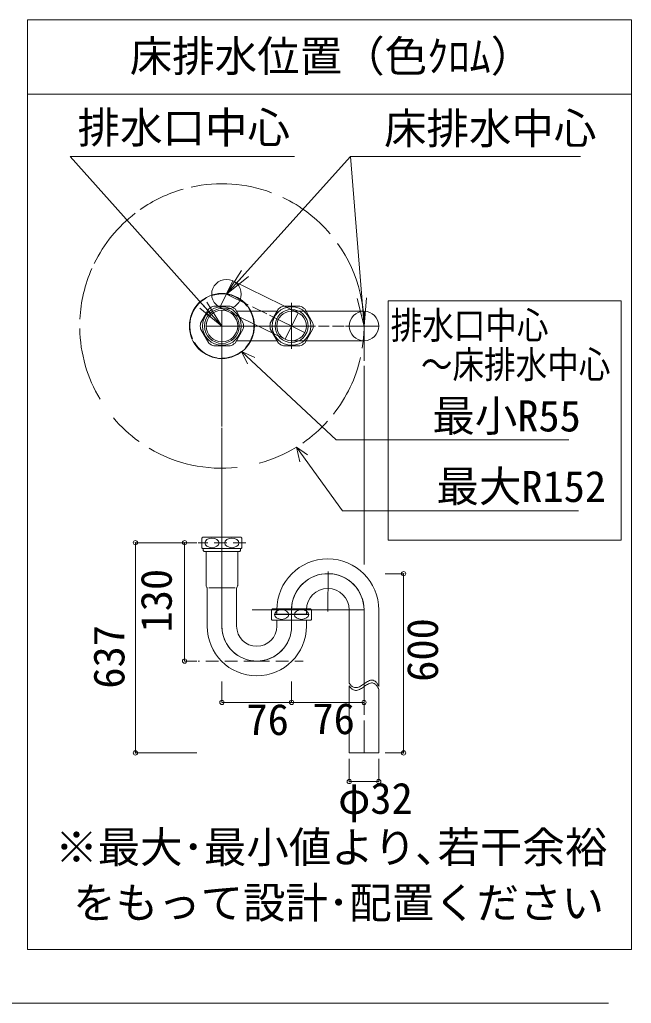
# Model space of a CAD drawing. Units: millimetres, scale not verified. Extents: x -802 to 810, y -550 to 540.
# Drawn here: x 579.8 to 810.2, y -549.7 to -179.4 of the extents above; entities that cross this region are included whole.
import ezdxf
from ezdxf.enums import TextEntityAlignment as Align

# ---------------------------------------------------------------- set-up
doc = ezdxf.new("R2010")
doc.units = ezdxf.units.MM
doc.header["$LTSCALE"] = 4
doc.header["$PDMODE"] = 32
doc.header["$PDSIZE"] = 1.6
doc.linetypes.add('DASHED1', pattern=[1.8, 1.2, -0.6])
doc.layers.add('F-0', color=7, linetype='Continuous', lineweight=15)
doc.styles.add('ＭＳ ゴシック', font='')
doc.styles.get('ＭＳ ゴシック').set_extended_font_data('MS Gothic')

msp = doc.modelspace()

# ---------------------------------------------------------------- linework, layer by layer
at = {"layer": 'F-0'}
for p, q in [((582.725, -179.388), (582.725, -529.388)), ((810.225, -179.388), (582.725, -179.388)), ((810.225, -529.388), (810.225, -179.388)), ((582.725, -207.388), (810.225, -207.388)), ((598.848, -230.926), (683.297, -230.926)), ((655.97, -294.695), (598.848, -230.926)), ((657.687, -282.719), (704.372, -230.926)), ((704.372, -230.926), (791.131, -230.926)), ((704.372, -230.926), (727.116, -230.926)), ((709.52, -294.695), (704.372, -230.926)), ((657.687, -282.719), (663.417, -273.749)), ((657.687, -282.719), (664.717, -274.92)), ((657.687, -282.719), (666.017, -276.092)), ((660.128, -277.718), (655.245, -287.72)), ((660.128, -277.718), (684.661, -289.694)), ((665.848, -286.704), (657.687, -282.719)), ((709.52, -294.695), (706.931, -284.37)), ((709.52, -294.695), (708.675, -284.229)), ((709.52, -294.695), (710.419, -284.088)), ((655.97, -294.695), (647.66, -288.042)), ((651.002, -288.25), (647.904, -293.615)), ((655.97, -294.695), (648.964, -286.874)), ((655.97, -294.695), (650.267, -285.706)), ((659.067, -287.17), (652.872, -287.17)), ((655.97, -288.745), (655.97, -303.307)), ((655.97, -288.747), (655.97, -300.645)), ((664.035, -293.615), (660.938, -288.25)), ((672.927, -290.159), (667.545, -287.532)), ((677.252, -288.25), (674.154, -293.615)), ((685.317, -287.17), (679.122, -287.17)), ((682.22, -303.307), (682.22, -285.93)), ((682.22, -301.608), (682.22, -287.783)), ((690.285, -293.615), (687.188, -288.25)), ((718.674, -285.275), (718.674, -375.327)), ((718.674, -285.275), (806.414, -285.275)), ((806.414, -285.275), (806.414, -375.327)), ((676.744, -289.13), (661.446, -289.13)), ((687.369, -297.209), (673.888, -290.628)), ((684.661, -289.694), (679.779, -299.696)), ((682.22, -289.13), (709.52, -289.13)), ((709.52, -300.26), (709.52, -289.13)), ((647.904, -295.775), (651.002, -301.14)), ((655.97, -294.695), (649.92, -294.695)), ((650.02, -294.695), (669.095, -294.695)), ((655.97, -294.695), (691.137, -294.695)), ((660.938, -301.14), (664.035, -295.775)), ((669.095, -294.695), (691.189, -294.695)), ((674.154, -295.775), (677.252, -301.14)), ((687.188, -301.14), (690.285, -295.775)), ((692.428, -294.695), (696.44, -294.695)), ((697.593, -294.695), (702.021, -294.695)), ((702.482, -294.695), (715.085, -294.695)), ((702.482, -294.695), (715.085, -294.695)), ((709.52, -294.695), (709.52, -307.767)), ((652.872, -302.22), (659.067, -302.22)), ((655.97, -300.645), (655.97, -310.712)), ((655.97, -332.572), (655.97, -303.307)), ((661.446, -300.26), (676.744, -300.26)), ((679.122, -302.22), (685.317, -302.22)), ((709.52, -300.26), (682.22, -300.26)), ((663.406, -304.232), (665.636, -308.875)), ((663.406, -304.232), (668.386, -306.51)), ((663.406, -304.232), (698.99, -337.512)), ((709.52, -309.667), (709.52, -323.345)), ((709.52, -310.578), (709.52, -324.282)), ((655.97, -316.784), (655.97, -332.086)), ((709.52, -323.931), (709.52, -350.052)), ((709.52, -326.391), (709.52, -350.52)), ((655.97, -337.915), (655.97, -356.861)), ((684.024, -340.308), (685.326, -345.768)), ((684.024, -340.308), (688.255, -343.191)), ((684.024, -340.308), (701.402, -364.255)), ((702.607, -337.512), (698.99, -337.512)), ((786.635, -337.512), (702.607, -337.512)), ((709.52, -350.403), (709.52, -356.494)), ((709.52, -353.448), (709.52, -370.901)), ((655.97, -359.532), (655.97, -408.122)), ((709.52, -359.881), (709.52, -383.379)), ((790.299, -364.255), (701.402, -364.255)), ((623.386, -376.265), (623.386, -455.396)), ((623.386, -376.265), (646.498, -376.265)), ((641.91, -376.265), (641.91, -420.818)), ((641.91, -376.265), (646.498, -376.265)), ((648.445, -374.525), (648.445, -378.141)), ((648.7, -374.233), (663.24, -374.233)), ((663.495, -378.141), (663.495, -374.525)), ((709.52, -375.352), (709.52, -384.413)), ((718.674, -375.327), (806.414, -375.327)), ((663.232, -378.433), (648.7, -378.433)), ((648.7, -378.433), (648.707, -378.433)), ((648.7, -378.433), (648.707, -378.433)), ((648.97, -378.433), (648.97, -379.261)), ((650.02, -379.541), (650.02, -385.244)), ((662.69, -379.541), (655.97, -379.541)), ((661.92, -385.244), (661.92, -379.541)), ((662.97, -379.261), (662.69, -379.541)), ((662.97, -379.261), (662.97, -378.433)), ((663.232, -378.433), (663.24, -378.433)), ((650.02, -385.244), (650.02, -392.398)), ((655.97, -407.693), (655.97, -387.029)), ((661.92, -392.398), (661.92, -385.244)), ((696.056, -387.152), (695.863, -402.167)), ((724.408, -387.927), (717.478, -387.927)), ((724.408, -387.927), (724.408, -455.396)), ((650.358, -393.133), (650.095, -392.678)), ((650.405, -393.308), (650.405, -399.176)), ((650.996, -393.214), (655.97, -393.214)), ((655.97, -393.214), (660.943, -393.214)), ((661.535, -407.693), (661.535, -393.308)), ((661.845, -392.678), (661.582, -393.133)), ((650.405, -399.176), (650.405, -407.693)), ((709.527, -401.568), (667.42, -401.568)), ((674.695, -401.51), (674.695, -405.126)), ((674.95, -401.218), (689.49, -401.218)), ((676.007, -403.318), (676.007, -403.108)), ((676.007, -403.108), (682.22, -403.108)), ((676.305, -403.318), (676.007, -403.318)), ((688.432, -403.318), (676.305, -403.318)), ((676.655, -401.568), (676.655, -402.758)), ((682.22, -407.665), (682.22, -401.568)), ((682.22, -403.108), (688.432, -403.108)), ((682.227, -407.693), (682.227, -400.95)), ((687.785, -402.758), (687.785, -401.568)), ((688.432, -403.318), (688.432, -403.108)), ((689.745, -405.126), (689.745, -401.51)), ((703.955, -401.568), (703.955, -429.146)), ((709.52, -401.568), (709.52, -420.705)), ((709.52, -401.568), (709.52, -416.995)), ((715.085, -430.366), (715.085, -401.568)), ((689.482, -405.418), (674.95, -405.418)), ((674.95, -405.418), (674.957, -405.418)), ((676.655, -405.572), (676.655, -407.693)), ((687.785, -407.693), (687.785, -405.572)), ((641.91, -420.818), (646.498, -420.818)), ((709.52, -420.412), (709.52, -441.105)), ((655.97, -436.408), (655.97, -428.56)), ((682.227, -436.408), (682.227, -428.56)), ((709.52, -436.408), (709.52, -428.56)), ((703.955, -430.196), (703.955, -443.954)), ((655.97, -436.408), (682.227, -436.408)), ((682.227, -436.408), (709.52, -436.408)), ((703.955, -443.954), (703.955, -455.396)), ((709.52, -443.253), (709.52, -455.396)), ((623.386, -455.396), (646.498, -455.396)), ((724.408, -455.396), (717.478, -455.396)), ((703.955, -466.166), (703.955, -457.665)), ((715.085, -466.166), (715.085, -457.665)), ((703.955, -466.166), (715.085, -466.166)), ((582.725, -529.388), (810.225, -529.388)), ((-801.669, -549.651), (801.627, -549.651))]:
    msp.add_line(p, q, dxfattribs=at)
at = {"layer": 'F-0', "linetype": 'DASHED1'}
for p, q in [((644.955, -376.265), (644.904, -376.265)), ((665.017, -376.265), (647.068, -376.265)), ((669.095, -420.818), (647.071, -420.818)), ((669.095, -420.818), (686.561, -420.818))]:
    msp.add_line(p, q, dxfattribs=at)
at = {"layer": 'F-0'}
for points in [[(684.661, -289.694), (679.779, -299.696), (655.245, -287.72)], [(655.97, -386.931), (655.97, -358.075), (655.97, -333.058)], [(655.97, -379.541), (649.25, -379.541), (648.97, -379.261)], [(703.955, -455.396), (715.085, -455.396), (715.085, -431.416)]]:
    msp.add_lwpolyline(points, dxfattribs=at)
for centre, radius in [((657.687, -282.719), 5.565), ((655.97, -294.695), 12.25), ((655.97, -294.695), 7.27), ((655.97, -294.695), 6.533), ((655.97, -294.695), 5.95), ((682.22, -294.695), 7.27), ((682.22, -294.695), 6.213), ((682.22, -294.695), 6.213), ((682.22, -294.695), 5.565), ((709.52, -294.695), 5.565)]:
    msp.add_circle(centre, radius, dxfattribs=at)
for centre, radius, start, end in [((655.97, -294.695), 53.55, 105.78741, 125.02387), ((655.97, -294.695), 53.55, 69.55176, 102.48458), ((655.97, -294.695), 53.55, 40.45346, 64.61694), ((655.97, -294.695), 53.55, 127.52212, 153.93512), ((655.97, -294.695), 53.55, 351.07633, 35.51055), ((655.97, -294.695), 53.55, 156.12741, 177.22121), ((655.97, -294.695), 12.093, 119.87082, 203.47911), ((655.97, -294.695), 12.093, 38.01873, 108.88428), ((655.97, -294.695), 8.137, 112.37215, 127.62785), ((655.97, -294.695), 8.137, 52.37215, 67.62785), ((655.97, -294.695), 12.093, 317.38555, 32.77859), ((682.22, -294.695), 8.137, 112.37215, 127.62785), ((682.22, -294.695), 8.137, 52.37215, 67.62785), ((655.97, -294.695), 53.55, 181.04134, 211.02681), ((655.97, -294.695), 8.137, 172.37215, 187.62785), ((655.97, -294.695), 8.137, 352.37215, 7.62785), ((682.22, -294.695), 8.137, 172.37215, 187.62785), ((682.22, -294.695), 8.137, 352.37215, 7.62785), ((655.97, -294.695), 12.093, 211.12095, 261.30647), ((655.97, -294.695), 8.137, 232.37215, 247.62785), ((655.97, -294.695), 8.137, 292.37215, 307.62785), ((682.22, -294.695), 8.137, 232.37215, 247.62785), ((682.22, -294.695), 8.137, 292.37215, 307.62785), ((655.97, -294.695), 12.093, 269.01468, 307.94515), ((655.97, -294.695), 53.55, 321.76369, 347.20103), ((655.97, -294.695), 53.55, 220.25424, 234.38576), ((655.97, -294.695), 53.55, 304.63473, 317.9845), ((655.97, -294.695), 53.55, 285.1851, 301.59392), ((655.97, -294.695), 53.55, 239.27946, 276.17448), ((655.97, -294.695), 53.55, 274.56964, 274.58397), ((650.807, -376.333), 2.975, 135.09913, 142.57199), ((661.132, -376.333), 2.975, 37.42801, 44.90087), ((650.807, -376.333), 2.975, 217.42801, 224.90087), ((661.132, -376.333), 2.975, 315.09913, 322.57199), ((695.87, -401.568), 19.215, 0, 180), ((695.87, -401.568), 13.65, 87.94387, 180), ((695.87, -401.568), 13.657, 0, 177.40546), ((695.87, -401.568), 13.65, 0, 87.94387), ((650.58, -392.398), 0.56, 180, 210), ((661.36, -392.398), 0.56, 330, 0), ((650.055, -393.308), 0.35, 0, 30), ((661.885, -393.308), 0.35, 150, 180), ((695.87, -401.568), 8.085, 0, 180), ((677.057, -403.318), 2.975, 135.09913, 142.57199), ((676.305, -402.758), 0.35, 270, 0), ((688.135, -402.758), 0.35, 180, 270), ((687.382, -403.318), 2.975, 37.42801, 44.90087), ((677.057, -403.318), 2.975, 217.42801, 224.90087), ((676.305, -405.572), 0.35, 0, 26.17755), ((688.135, -405.572), 0.35, 150, 180), ((687.382, -403.318), 2.975, 315.09913, 322.57199), ((669.095, -407.693), 18.69, 180, 0), ((669.095, -407.693), 13.125, 180, 270), ((669.095, -407.693), 13.132, 181.87086, 0), ((669.095, -407.693), 7.56, 180, 0), ((669.095, -407.693), 13.125, 270, 0), ((708.208, -426.413), 5.056, 212.72203, 226.60953), ((757.455, -497.85), 83.553, 124.52174, 125.14879), ((716.814, -438.733), 11.814, 120.34038, 124.6107), ((713.453, -432.944), 5.12, 111.45266, 120.60102), ((713.453, -433.994), 5.12, 111.45266, 120.60102), ((712.588, -430.697), 2.713, 96.00772, 111.8117), ((712.588, -431.747), 2.713, 96.00772, 111.8117), ((712.493, -429.89), 1.9, 73.97913, 95.71073), ((712.493, -430.94), 1.9, 73.97913, 95.71073), ((712.358, -430.152), 2.19, 51.5772, 72.48176), ((712.358, -431.202), 2.19, 51.5772, 72.48176), ((711.216, -431.442), 3.911, 35.29043, 50.21011), ((711.216, -432.492), 3.911, 35.29043, 50.21011), ((707.685, -433.807), 8.161, 24.94423, 34.52454), ((708.208, -427.463), 5.056, 212.72203, 226.60953), ((706.704, -428.07), 2.819, 225.702, 245.03152), ((706.704, -429.12), 2.819, 225.702, 245.03152), ((706.429, -428.675), 2.154, 244.86394, 266.31233), ((706.429, -429.725), 2.154, 244.86394, 266.31233), ((706.436, -428.28), 2.549, 266.722, 284.24596), ((706.436, -429.33), 2.549, 266.722, 284.24596), ((706.038, -426.783), 4.097, 284.48835, 295.96465), ((706.038, -427.833), 4.097, 284.48835, 295.96465), ((704.437, -423.509), 7.742, 296.00867, 302.489), ((704.437, -424.559), 7.742, 296.00867, 302.489), ((698.151, -413.625), 19.456, 302.46715, 305.15235), ((698.151, -414.675), 19.456, 302.46715, 305.15235), ((757.455, -498.9), 83.553, 124.52174, 125.14879), ((716.814, -439.783), 11.814, 120.34038, 124.6107), ((707.685, -434.857), 8.161, 24.94423, 34.52454)]:
    msp.add_arc(centre, radius, start, end, dxfattribs=at)
for centre in [(652.207, -376.333), (659.732, -376.333), (678.457, -403.318), (685.982, -403.318)]:
    msp.add_ellipse(centre, major_axis=(2.682, 0), ratio=0.674074, dxfattribs=at)
for p in [(623.386, -376.265), (641.91, -376.265), (724.408, -387.927), (641.91, -420.818), (655.97, -436.408), (682.227, -436.408), (709.52, -436.408), (623.386, -455.396), (724.408, -455.396), (703.955, -466.166), (715.085, -466.166)]:
    msp.add_point(p, dxfattribs=at)

# ---------------------------------------------------------------- texts
at = {"layer": 'F-0', "style": 'ＭＳ ゴシック'}
for s, p in [('床排水位置（色ｸﾛﾑ）', (621.266, -202.496)), ('排水口中心', (601.619, -229.396)), ('床排水中心', (717.055, -229.698)), ('最小R55', (735.257, -337.918)), ('最大R152', (736.785, -364.462)), ('76', (690.104, -451.844)), ('76', (665.23, -452.183)), ('φ32', (699.771, -481.851)), ('※最大･最小値より､若干余裕', (593.176, -500.276)), ('をもって設計･配置ください', (599.938, -521.162))]:
    msp.add_text(s, height=11.73, dxfattribs=at).set_placement(p, align=Align.BOTTOM_LEFT)
at = {"layer": 'F-0', "style": 'ＭＳ ゴシック', "width": 0.85}
for s, p in [('排水口中心', (719.521, -302.633)), ('～床排水中心', (730.955, -317.428))]:
    msp.add_text(s, height=10.26, dxfattribs=at).set_placement(p, align=Align.BOTTOM_LEFT)
at = {"layer": 'F-0', "style": 'ＭＳ ゴシック'}
for s, p in [('130', (640.607, -410.052)), ('600', (740.906, -428.621)), ('637', (622.778, -431.205))]:
    msp.add_text(s, height=11.73, rotation=90, dxfattribs=at).set_placement(p, align=Align.BOTTOM_LEFT)

doc.saveas('drawing.dxf')
